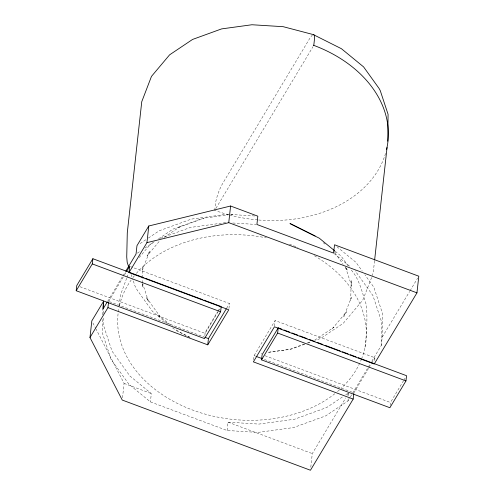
<?xml version="1.0" encoding="UTF-8"?>
<svg xmlns="http://www.w3.org/2000/svg" width="495" height="495" viewBox="0 0 495 495"><rect width="100%" height="100%" fill="white"/><g stroke="black" fill="none" stroke-linecap="round" stroke-linejoin="round"><path stroke-width="0.37" stroke-dasharray="2.48 1.86" d="M102.508 319.461L102.211 332.485L111.109 359.469L128.935 384.275L150.412 401.891L227.1 430.495L257.994 432.413L293.634 427.544L325.753 415.862L347.973 400.962L349.953 397.664M102.614 314.863L102.719 310.266M103.269 318.031L103.127 324.163L112.031 351.147L129.851 375.953L151.328 393.562L150.412 401.891M103.375 313.434L103.443 310.365M142.56 283.734L142.473 287.515L142.096 282.255M142.579 282.979L142.684 278.444M142.696 277.689L142.944 267.114L142.306 270.115L149.88 250.798L147.071 255.878L159.607 240.935M371.764 361.338L381.28 345.491L381.806 322.505L372.902 295.515L355.082 270.709M381.28 345.491L382.196 337.163L382.722 314.177L373.824 287.193L364.914 274.787M119.252 305.551L120.39 295.267L126.739 278.035M122.5 397.782L124.084 383.402L96.08 329.125M214.737 210.344L215.436 204.008A15.586 3.372 -69.5 0 1 222.781 183.286L309.449 38.938A15.586 3.372 -69.5 0 1 312.388 35.176M204.85 335.616L205.215 332.349L217.385 312.073M228.956 308.391L229.494 303.534L133.304 267.659M227.1 430.495L228.016 422.167L258.916 424.091L294.55 419.222L326.669 407.534L343.177 396.47M253.607 359.778L254.065 355.62L275.115 320.55L374.925 357.774L374.542 361.245M274.502 326.1L275.115 320.55M310.786 467.224L312.289 453.599L345.708 397.943M347.973 400.962L348.22 398.698M348.554 395.666L348.808 393.395M365.007 347.23C366.727 333.339 367.439 319.213 366.479 305.248C362.037 292.848 359.859 279.149 350.522 269.187M374.548 260.822L373.279 272.306L372.252 275.567M390.122 405.492L390.45 402.522L403.406 380.94M127.017 277.33L128.397 273.797M371.634 277.522L362.779 300.131L343.227 323.328L320.667 338.456L315.612 340.294M107.495 301.573L122.562 276.476M122.958 275.82L125.34 271.854M108.634 301.375L124.127 275.573M124.523 274.911L126.114 272.262M215.931 208.358L312.995 46.691M217.775 311.417L220.133 307.494M218.054 311.807L205.097 333.389L79.658 286.605M218.45 311.151L220.411 307.884M226.71 308.168L229.494 303.534M347.298 395.288L348.888 392.64M382.196 337.163L409.65 291.444M410.046 290.782L417.607 278.196M350.349 397.002L352.335 393.698M352.731 393.042L370.173 363.98M368.565 368.36L353.869 392.844L262.74 358.856M368.967 367.698L371.349 363.732M371.745 363.07L374.925 357.774M403.802 380.284L405.374 377.666M139.175 257.573L150.443 244.245L154.199 241.721M140.135 243.571L145.852 239.741M148.389 238.039L159.18 230.8L191.299 219.118L226.939 214.248L254.82 215.981M158.586 238.782L173.003 229.117L202.727 218.338L228.176 214.861M137.313 253.174L140.487 251.045M144.93 248.063L153.821 242.105M164.024 237.433L180.248 226.555L178.46 227.502L204.082 218.184M314.665 340.176L334.014 327.207L332.126 328.934L346.599 311.695L343.79 316.775L351.357 297.458L350.726 300.459L351.19 280.059L351.704 286.06L344.984 265.685M345.714 394.769L348.257 393.067M160.405 238.349L190.383 227.44L226.017 222.577M304.53 343.951L289.581 349.39L267.139 352.452M307.376 342.917L310.934 341.624M304.778 344.235L290.942 349.235L266.991 352.502M307.667 343.183L311.281 341.866M231.017 214.502L232.508 214.298L231.914 214.354M261.156 353.275L261.75 353.22M232.799 222.998L256.163 224.452M130.408 266.576L132.58 267.387M265.011 355.738L390.45 402.522M109.358 301.647L204.101 336.984M254.065 355.62L255.513 356.159M124.084 383.402L151.328 393.562M228.016 422.167L312.289 453.599M190.111 337.305L178.565 331.576L175.657 329.187M189.845 337.343L176.95 330.938L172.582 327.907M336.909 246.733L355.998 262.387L362.241 271.068M335.226 251.262L341.123 256.094L348.282 266.069M323.247 242.68L324.992 244.109M334.205 253.588L350.311 266.799M170.422 324.893L158.202 314.876L159.959 316.392L146.062 297.05L148.679 301.888L142.678 283.697M166.691 323.074L152.547 311.473L137.319 290.287L134.987 285.974L133.099 280.238M335.462 252.697L333.71 251.182L343.122 264.287M345.361 267.405L347.601 270.524L345.244 266.322M92.887 322.938L95.727 328.439M131.206 274.508L132.858 279.52M314.337 255.723A124.697 92.373 6.3 0 1 361.839 358.182M361.56 358.906A124.697 92.373 6.3 0 1 360.051 362.47M359.729 363.175A124.697 92.373 6.3 0 1 341.111 388.352M339.36 389.942A124.697 92.373 6.3 0 1 337.151 391.848M334.855 393.711A124.697 92.373 6.3 0 1 189.733 408.95A124.697 92.373 6.3 0 1 118.868 308.49M119.493 305.557A124.697 92.373 6.3 0 1 131.194 279.978M132.988 277.534A124.697 92.373 6.3 0 1 134.411 275.734M136.391 273.37A124.697 92.373 6.3 0 1 266.409 237.878M289.427 244.214A124.697 92.373 6.3 0 1 297.984 247.549M385.549 153.37A124.616 92.317 6.3 0 1 258.52 219.99M257.759 219.922A124.616 92.317 6.3 0 1 229.216 214.91M228.48 214.712A124.616 92.317 6.3 0 1 214.756 210.313"/><path stroke-width="0.74" d="M103.48 308.837L103.653 301.17L91.823 320.878L89.985 337.528L122.246 400.053L310.452 470.25L353.176 399.088L353.795 393.537M387.752 141.18L388.08 114.351L380.247 90.604L379.077 88.45L363.59 66.893L341.408 48.702L313.49 34.693A15.586 3.372 -69.5 0 1 314.492 39.031L313.793 45.367A124.616 92.317 6.3 0 1 386.521 149.707M221.197 306.572L220.621 311.776L204.522 338.592L76.199 290.732L76.775 285.528L92.874 258.712L144.064 277.8M76.199 290.732L92.299 263.915L92.874 258.712M103.653 301.17L102.737 309.499L107.099 302.235M89.985 337.528L107.947 307.618L108.56 302.068M107.947 307.618L207.751 344.842L228.801 309.777L128.997 272.553L129.69 266.31L126.51 271.6M128.997 272.553L146.953 242.643L148.791 225.992L230.596 206.013L257.833 216.173L256.917 224.495L333.605 253.1L334.527 244.771L418.801 276.204L416.957 292.854L374.232 364.023L274.428 326.793L253.372 361.864L353.176 399.088M207.751 344.842L208.438 338.599L226.314 308.824M146.953 242.643L228.758 222.663L230.596 206.013M358.25 357.687L406.55 375.705L405.974 380.909L389.874 407.725L261.552 359.865L262.127 354.661L278.227 327.845L281.834 329.187M261.552 359.865L277.652 333.048L278.227 327.845M374.628 260.054L387.053 147.516M148.791 225.992L136.96 245.699L136.045 254.022L125.736 271.192M313.292 34.594L283.227 26.693L251.955 24.75L221.612 28.896L192.555 39.445L169.606 54.834L151.476 76.385L141.756 101.704L127.283 232.829L126.732 256.979L127.19 262.325L128.842 267.343M313.372 45.212L313.793 45.367M228.758 222.663L416.957 292.854M145.505 278.339L202.455 299.58M203.897 300.119L220.479 306.306M283.994 329.998L289.761 332.145M291.926 332.956L297.693 335.103M299.859 335.913L307.067 338.599M309.226 339.409L314.993 341.556M317.159 342.367L322.926 344.514M325.085 345.324L340.226 350.967M342.392 351.772L348.158 353.925M350.318 354.729L356.084 356.883M92.299 263.915L220.621 311.776M277.652 333.048L405.974 380.909M204.825 337.25L208.438 338.599M256.231 356.425L262.022 358.584M315.098 235.997L289.977 223.523L319.318 238.213L334.639 250.779"/></g></svg>
